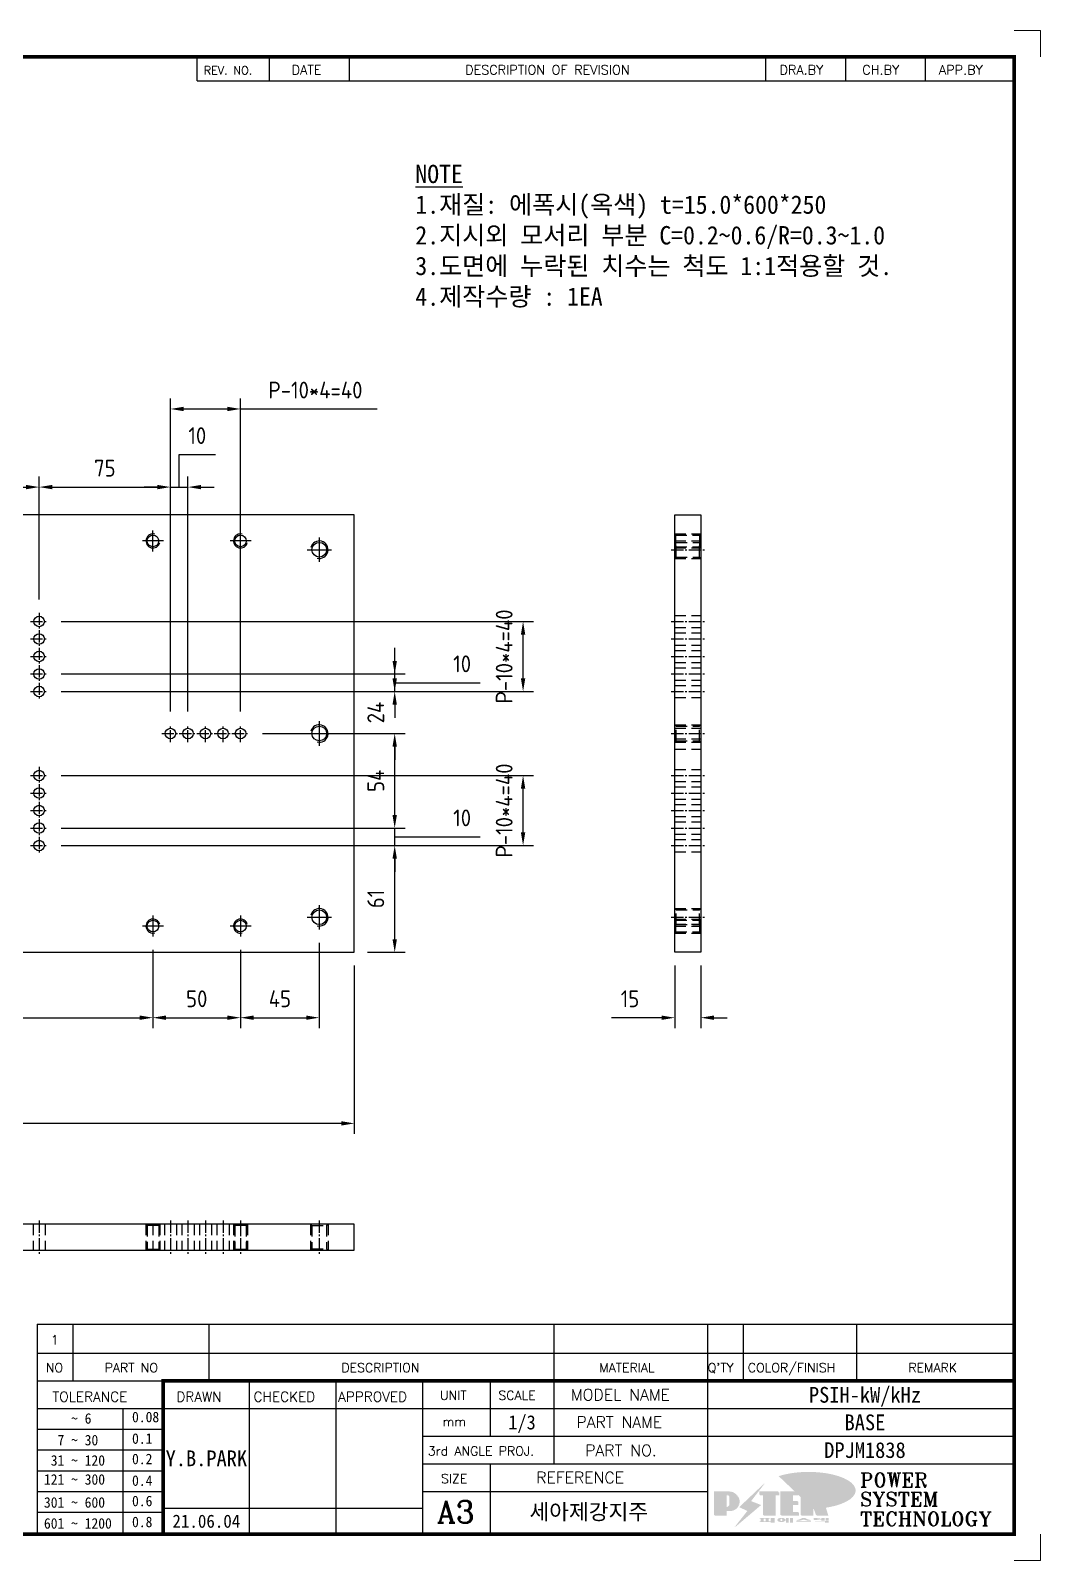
# Model space of a CAD drawing. Header units: millimetres. Extents: x 2584 to 14522, y 0 to 1456.
# Drawn here: x 11667 to 12243, y 0 to 874 of the extents above; entities that cross this region are included whole.
import ezdxf
from ezdxf.enums import TextEntityAlignment as Align

# ---------------------------------------------------------------- set-up
doc = ezdxf.new("R2010")
doc.units = ezdxf.units.MM
for name, pattern in [('CENTER', [50.8, 31.75, -6.35, 6.35, -6.35]), ('CENTER1', [10, 7, -1, 1, -1]), ('HIDDEN', [9.525, 6.35, -3.175])]:
    doc.linetypes.add(name, pattern=pattern)
for name, color, linetype in [('CENTER', 1, 'CENTER'), ('FORMAT-1', 7, 'Continuous'), ('line', 3, 'Continuous'), ('THIN', 3, 'Continuous')]:
    doc.layers.add(name, color=color, linetype=linetype)
doc.styles.add('HAN', font='')
doc.styles.add('RC', font='ROMANC.SHX')
doc.styles.add('ROMANT', font='romant')
doc.styles.add('RT', font='ROMANT.SHX', dxfattribs={"oblique": 15})
doc.styles.get("Standard").update_dxf_attribs({"font": 'ISOCP.SHX', "bigfont": 'WHGTXT.SHX'})
doc.styles.get('HAN').set_extended_font_data('GulimChe')
doc.dimstyles.new('PS-3', dxfattribs={"dimscale": 3, "dimtxt": 3.2, "dimasz": 2.5, "dimexe": 2, "dimexo": 2.5, "dimgap": 2, "dimtad": 1, "dimtoh": 1, "dimrnd": 0.05, "dimzin": 12, "dimdsep": 46, "dimtxsty": 'Standard', "dimcen": 0, "dimclrt": 2, "dimazin": 3, "dimtfac": 1, "dimtofl": 0, "dimtmove": 0, "dimatfit": 3, "dimfxl": 0, "dimtolj": 1, "dimtzin": 0, "dimarcsym": 0})

# ---------------------------------------------------------------- blocks, each defined once
blk = doc.blocks.new('A$C2BE67DD4')
at = {"color": 1, "linetype": 'CENTER1'}
for p, q in [((-420, 194), (-420, 184)), ((-180, 194), (-180, 184)), ((-425, 189), (-415, 189)), ((-420, 184), (-420, 174)), ((-185, 189), (-175, 189)), ((-180, 184), (-180, 174)), ((-425, 179), (-415, 179)), ((-185, 179), (-175, 179)), ((-425, 169), (-415, 169)), ((-420, 174), (-420, 164)), ((-185, 169), (-175, 169)), ((-180, 174), (-180, 164)), ((-425, 159), (-415, 159)), ((-420, 164), (-420, 154)), ((-185, 159), (-175, 159)), ((-180, 164), (-180, 154)), ((-425, 149), (-415, 149)), ((-420, 154), (-420, 144)), ((-185, 149), (-175, 149)), ((-180, 154), (-180, 144)), ((-540, 125), (-530, 125)), ((-535, 120), (-535, 130)), ((-530, 125), (-520, 125)), ((-525, 120), (-525, 130)), ((-520, 125), (-510, 125)), ((-515, 120), (-515, 130)), ((-510, 125), (-500, 125)), ((-505, 120), (-505, 130)), ((-500, 125), (-490, 125)), ((-495, 120), (-495, 130)), ((-350, 125), (-340, 125)), ((-345, 120), (-345, 130)), ((-340, 125), (-330, 125)), ((-335, 120), (-335, 130)), ((-330, 125), (-320, 125)), ((-325, 120), (-325, 130)), ((-320, 125), (-310, 125)), ((-315, 120), (-315, 130)), ((-310, 125), (-300, 125)), ((-305, 120), (-305, 130)), ((-300, 125), (-290, 125)), ((-295, 120), (-295, 130)), ((-290, 125), (-280, 125)), ((-285, 120), (-285, 130)), ((-280, 125), (-270, 125)), ((-275, 120), (-275, 130)), ((-270, 125), (-260, 125)), ((-265, 120), (-265, 130)), ((-260, 125), (-250, 125)), ((-255, 120), (-255, 130)), ((-110, 125), (-100, 125)), ((-105, 120), (-105, 130)), ((-100, 125), (-90, 125)), ((-95, 120), (-95, 130)), ((-90, 125), (-80, 125)), ((-85, 120), (-85, 130)), ((-80, 125), (-70, 125)), ((-75, 120), (-75, 130)), ((-70, 125), (-60, 125)), ((-65, 120), (-65, 130)), ((-420, 106), (-420, 96)), ((-180, 106), (-180, 96)), ((-425, 101), (-415, 101)), ((-185, 101), (-175, 101)), ((-425, 91), (-415, 91)), ((-420, 96), (-420, 86)), ((-185, 91), (-175, 91)), ((-180, 96), (-180, 86)), ((-425, 81), (-415, 81)), ((-420, 86), (-420, 76)), ((-185, 81), (-175, 81)), ((-180, 86), (-180, 76)), ((-425, 71), (-415, 71)), ((-420, 76), (-420, 66)), ((-185, 71), (-175, 71)), ((-180, 76), (-180, 66)), ((-420, 66), (-420, 56)), ((-180, 66), (-180, 56)), ((-425, 61), (-415, 61)), ((-185, 61), (-175, 61))]:
    blk.add_line(p, q, dxfattribs=at)
at = {"color": 2}
blk.add_lwpolyline([(-600, 0), (0, 0), (0, 250), (-600, 250)], close=True, dxfattribs=at)
for points in [[(-375, 16), (-349, 16, 0.414214), (-347, 18), (-347, 114, 0.414214), (-349, 116), (-375, 116, 0.414214), (-377, 114), (-377, 18, 0.414214)], [(-225, 16), (-251, 16, -0.414214), (-253, 18), (-253, 114, -0.414214), (-251, 116), (-225, 116, -0.414214), (-223, 114), (-223, 18, -0.414214)]]:
    blk.add_lwpolyline(points, format="xyb", close=True, dxfattribs=at)
for centre, radius in [((-535, 235), 3.32), ((-485, 235), 3.32), ((-115, 235), 3.32), ((-65, 235), 3.32), ((-580, 230), 4.19), ((-20, 230), 4.19), ((-580, 125), 4.19), ((-20, 125), 4.19), ((-580, 20), 4.19), ((-535, 15), 3.32), ((-485, 15), 3.32), ((-115, 15), 3.32), ((-65, 15), 3.32), ((-20, 20), 4.19)]:
    blk.add_circle(centre, radius)
for centre in [(-420, 189), (-180, 189), (-420, 179), (-180, 179), (-420, 169), (-180, 169), (-420, 159), (-180, 159), (-420, 149), (-180, 149), (-535, 125), (-525, 125), (-515, 125), (-505, 125), (-495, 125), (-345, 125), (-335, 125), (-325, 125), (-315, 125), (-305, 125), (-295, 125), (-285, 125), (-275, 125), (-265, 125), (-255, 125), (-105, 125), (-95, 125), (-85, 125), (-75, 125), (-65, 125), (-420, 101), (-180, 101), (-420, 91), (-180, 91), (-420, 81), (-180, 81), (-420, 71), (-180, 71), (-420, 61), (-180, 61)]:
    blk.add_circle(centre, 3, dxfattribs=at)
at = {"layer": 'CENTER'}
for p, q in [((-580, 237), (-580, 223)), ((-535, 229), (-535, 241)), ((-485, 229), (-485, 241)), ((-115, 229), (-115, 241)), ((-65, 229), (-65, 241)), ((-20, 237), (-20, 223)), ((-587, 230), (-573, 230)), ((-541, 235), (-529, 235)), ((-491, 235), (-479, 235)), ((-109, 235), (-121, 235)), ((-59, 235), (-71, 235)), ((-27, 230), (-13, 230)), ((-580, 132), (-580, 118)), ((-20, 132), (-20, 118)), ((-587, 125), (-573, 125)), ((-27, 125), (-13, 125)), ((-580, 27), (-580, 13)), ((-20, 27), (-20, 13)), ((-587, 20), (-573, 20)), ((-535, 21), (-535, 9)), ((-485, 21), (-485, 9)), ((-115, 21), (-115, 9)), ((-65, 21), (-65, 9)), ((-27, 20), (-13, 20)), ((-541, 15), (-529, 15)), ((-491, 15), (-479, 15)), ((-109, 15), (-121, 15)), ((-59, 15), (-71, 15))]:
    blk.add_line(p, q, dxfattribs=at)
at = {"layer": 'THIN'}
for centre, radius, start, end in [((-535, 235), 4, 195, 105), ((-485, 235), 4, 195, 105), ((-115, 235), 4, 75, 345), ((-65, 235), 4, 75, 345), ((-580, 230), 5, 255, 165), ((-20, 230), 5, 255, 165), ((-580, 125), 5, 255, 165), ((-20, 125), 5, 255, 165), ((-580, 20), 5, 255, 165), ((-535, 15), 4, 255, 165), ((-485, 15), 4, 255, 165), ((-115, 15), 4, 15, 285), ((-65, 15), 4, 15, 285), ((-20, 20), 5, 255, 165)]:
    blk.add_arc(centre, radius, start, end, dxfattribs=at)
blk = doc.blocks.new('A$C71F01CA4')
at = {"color": 250, "linetype": 'HIDDEN'}
for p, q in [((-50, 15), (-50, 0)), ((-49.32, 14.32), (-49.32, 0.68)), ((-46, 15), (-46, 0)), ((-42.68, 14.32), (-42.68, 0.68)), ((-42, 15), (-42, 0)), ((61, 15), (61, 0)), ((67, 15), (67, 0)), ((170, 15), (170, 0)), ((170.68, 14.32), (170.68, 0.68)), ((174, 15), (174, 0)), ((177.32, 14.32), (177.32, 0.68)), ((178, 15), (178, 0))]:
    blk.add_line(p, q, dxfattribs=at)
at = {"linetype": 'HIDDEN'}
for p, q in [((-46, 15), (-46, 0)), ((-45.19, 14.19), (-45.19, 0.81)), ((-36.81, 14.19), (-36.81, 0.81)), ((-36, 15), (-36, 0)), ((-3.5, 15), (-3.5, 0)), ((3.5, 15), (3.5, 0)), ((6.5, 15), (6.5, 0)), ((13.5, 15), (13.5, 0)), ((16.5, 15), (16.5, 0)), ((23.5, 15), (23.5, 0)), ((26.5, 15), (26.5, 0)), ((33.5, 15), (33.5, 0)), ((36.5, 15), (36.5, 0)), ((43.5, 15), (43.5, 0)), ((59, 15), (59, 0)), ((59.81, 14.19), (59.81, 0.81)), ((68.19, 14.19), (68.19, 0.81)), ((69, 15), (69, 0)), ((84.5, 15), (84.5, 0)), ((91.5, 15), (91.5, 0)), ((94.5, 15), (94.5, 0)), ((101.5, 15), (101.5, 0)), ((104.5, 15), (104.5, 0)), ((111.5, 15), (111.5, 0)), ((114.5, 15), (114.5, 0)), ((121.5, 15), (121.5, 0)), ((124.5, 15), (124.5, 0)), ((131.5, 15), (131.5, 0)), ((164, 15), (164, 0)), ((164.81, 14.19), (164.81, 0.81)), ((173.19, 14.19), (173.19, 0.81)), ((174, 15), (174, 0))]:
    blk.add_line(p, q, dxfattribs=at)
at = {"color": 6, "linetype": 'HIDDEN'}
for p, q in [((-45, 15), (-45, 0)), ((55, 15), (55, 0))]:
    blk.add_line(p, q, dxfattribs=at)
at = {"color": 1, "linetype": 'CENTER1'}
for p, q in [((-41, 17), (-41, -2)), ((0, 17), (0, -2)), ((10, 17), (10, -2)), ((20, 17), (20, -2)), ((30, 17), (30, -2)), ((40, 17), (40, -2)), ((64, 17), (64, -2)), ((88, 17), (88, -2)), ((98, 17), (98, -2)), ((108, 17), (108, -2)), ((118, 17), (118, -2)), ((128, 17), (128, -2)), ((169, 17), (169, -2))]:
    blk.add_line(p, q, dxfattribs=at)
at = {"color": 2}
blk.add_lwpolyline([(-61, 15), (189, 15), (189, 0), (-61, 0)], close=True, dxfattribs=at)
at = {"color": 250, "linetype": 'HIDDEN'}
for points in [[(-50, 15), (-49.32, 14.32), (-42.68, 14.32), (-42, 15)], [(170, 15), (170.68, 14.32), (177.32, 14.32), (178, 15)], [(-50, 0), (-49.32, 0.68), (-42.68, 0.68), (-42, 0)], [(170, 0), (170.68, 0.68), (177.32, 0.68), (178, 0)]]:
    blk.add_lwpolyline(points, dxfattribs=at)
at = {"linetype": 'HIDDEN'}
for points in [[(-46, 15), (-45.19, 14.19), (-36.81, 14.19), (-36, 15)], [(59, 15), (59.81, 14.19), (68.19, 14.19), (69, 15)], [(164, 15), (164.81, 14.19), (173.19, 14.19), (174, 15)], [(-46, 0), (-45.19, 0.81), (-36.81, 0.81), (-36, 0)], [(59, 0), (59.81, 0.81), (68.19, 0.81), (69, 0)], [(164, 0), (164.81, 0.81), (173.19, 0.81), (174, 0)]]:
    blk.add_lwpolyline(points, dxfattribs=at)
blk = doc.blocks.new('A$C7FF604D3')
at = {"linetype": 'HIDDEN'}
for p, q in [((-405, 0), (-405, -15)), ((-395, 0), (-395, -15)), ((-358.5, 0), (-358.5, -15)), ((-351.5, 0), (-351.5, -15)), ((-348.5, 0), (-348.5, -15)), ((-341.5, 0), (-341.5, -15)), ((-338.5, 0), (-338.5, -15)), ((-331.5, 0), (-331.5, -15)), ((-328.5, 0), (-328.5, -15)), ((-321.5, 0), (-321.5, -15)), ((-318.5, 0), (-318.5, -15)), ((-311.5, 0), (-311.5, -15)), ((-243.5, 0), (-243.5, -15)), ((-236.5, 0), (-236.5, -15)), ((-3.5, 0), (-3.5, -15)), ((3.5, 0), (3.5, -15)), ((71.5, 0), (71.5, -15)), ((78.5, 0), (78.5, -15)), ((81.5, 0), (81.5, -15)), ((88.5, 0), (88.5, -15)), ((91.5, 0), (91.5, -15)), ((98.5, 0), (98.5, -15)), ((101.5, 0), (101.5, -15)), ((108.5, 0), (108.5, -15)), ((111.5, 0), (111.5, -15)), ((118.5, 0), (118.5, -15)), ((155, 0), (155, -15)), ((165, 0), (165, -15)), ((-404.19, -0.81), (-404.19, -14.19)), ((-395.81, -0.81), (-395.81, -14.19)), ((-168.5, 0), (-168.5, -15)), ((-161.5, 0), (-161.5, -15)), ((-158.5, 0), (-158.5, -15)), ((-151.5, 0), (-151.5, -15)), ((-148.5, 0), (-148.5, -15)), ((-141.5, 0), (-141.5, -15)), ((-138.5, 0), (-138.5, -15)), ((-131.5, 0), (-131.5, -15)), ((-128.5, 0), (-128.5, -15)), ((-121.5, 0), (-121.5, -15)), ((-118.5, 0), (-118.5, -15)), ((-111.5, 0), (-111.5, -15)), ((-108.5, 0), (-108.5, -15)), ((-101.5, 0), (-101.5, -15)), ((-98.5, 0), (-98.5, -15)), ((-91.5, 0), (-91.5, -15)), ((-88.5, 0), (-88.5, -15)), ((-81.5, 0), (-81.5, -15)), ((-78.5, 0), (-78.5, -15)), ((-71.5, 0), (-71.5, -15)), ((155.81, -0.81), (155.81, -14.19)), ((164.19, -0.81), (164.19, -14.19))]:
    blk.add_line(p, q, dxfattribs=at)
at = {"color": 1, "linetype": 'CENTER1'}
for p, q in [((-400, 2), (-400, -17)), ((-355, 2), (-355, -17)), ((-345, 2), (-345, -17)), ((-335, 2), (-335, -17)), ((-325, 2), (-325, -17)), ((-315, 2), (-315, -17)), ((-240, 2), (-240, -17)), ((-165, 2), (-165, -17)), ((-155, 2), (-155, -17)), ((-145, 2), (-145, -17)), ((-135, 2), (-135, -17)), ((-125, 2), (-125, -17)), ((-115, 2), (-115, -17)), ((-105, 2), (-105, -17)), ((-95, 2), (-95, -17)), ((-85, 2), (-85, -17)), ((-75, 2), (-75, -17)), ((0, 2), (0, -17)), ((75, 2), (75, -17)), ((85, 2), (85, -17)), ((95, 2), (95, -17)), ((105, 2), (105, -17)), ((115, 2), (115, -17)), ((160, 2), (160, -17))]:
    blk.add_line(p, q, dxfattribs=at)
at = {"color": 250, "linetype": 'HIDDEN'}
for p, q in [((-359, 0), (-359, -15)), ((-355, 0), (-355, -15)), ((-351, 0), (-351, -15)), ((-309, 0), (-309, -15)), ((-305, 0), (-305, -15)), ((-301, 0), (-301, -15)), ((61, 0), (61, -15)), ((65, 0), (65, -15)), ((69, 0), (69, -15)), ((111, 0), (111, -15)), ((115, 0), (115, -15)), ((119, 0), (119, -15)), ((-358.32, -0.68), (-358.32, -14.32)), ((-351.68, -0.68), (-351.68, -14.32)), ((-308.32, -0.68), (-308.32, -14.32)), ((-301.68, -0.68), (-301.68, -14.32)), ((61.68, -0.68), (61.68, -14.32)), ((68.32, -0.68), (68.32, -14.32)), ((111.68, -0.68), (111.68, -14.32)), ((118.32, -0.68), (118.32, -14.32))]:
    blk.add_line(p, q, dxfattribs=at)
at = {"color": 6, "linetype": 'HIDDEN'}
for p, q in [((-197, 0), (-197, -15)), ((-167, 0), (-167, -15)), ((-73, 0), (-73, -15)), ((-43, 0), (-43, -15))]:
    blk.add_line(p, q, dxfattribs=at)
at = {"color": 2}
blk.add_lwpolyline([(-420, -15), (180, -15), (180, 0), (-420, 0)], close=True, dxfattribs=at)
at = {"linetype": 'HIDDEN'}
for points in [[(-405, 0), (-404.19, -0.81), (-395.81, -0.81), (-395, 0)], [(155, 0), (155.81, -0.81), (164.19, -0.81), (165, 0)], [(-405, -15), (-404.19, -14.19), (-395.81, -14.19), (-395, -15)], [(155, -15), (155.81, -14.19), (164.19, -14.19), (165, -15)]]:
    blk.add_lwpolyline(points, dxfattribs=at)
at = {"color": 250, "linetype": 'HIDDEN'}
for points in [[(-359, 0), (-358.32, -0.68), (-351.68, -0.68), (-351, 0)], [(-309, 0), (-308.32, -0.68), (-301.68, -0.68), (-301, 0)], [(61, 0), (61.68, -0.68), (68.32, -0.68), (69, 0)], [(111, 0), (111.68, -0.68), (118.32, -0.68), (119, 0)], [(-359, -15), (-358.32, -14.32), (-351.68, -14.32), (-351, -15)], [(-309, -15), (-308.32, -14.32), (-301.68, -14.32), (-301, -15)], [(61, -15), (61.68, -14.32), (68.32, -14.32), (69, -15)], [(111, -15), (111.68, -14.32), (118.32, -14.32), (119, -15)]]:
    blk.add_lwpolyline(points, dxfattribs=at)
blk = doc.blocks.new('no3')
at = {"color": 180}
for p, q in [((0, 5.5), (0, 0)), ((0, 5.5), (186, 5.5)), ((6.79, 5.5), (6.79, 0)), ((32.74, 0.11), (32.74, 5.5)), ((98.4, 5.5), (98.4, 0)), ((127.61, 5.5), (127.61, 0)), ((134.43, 5.5), (134.43, 0)), ((155.98, 5.5), (155.98, 0))]:
    blk.add_line(p, q, dxfattribs=at)
at = {"color": 2, "style": 'RT', "oblique": 15}
blk.add_attdef('NO', text='', height=1.74, dxfattribs=at).set_placement((3.38, 2.51), align=Align.MIDDLE_CENTER)
at = {"color": 2, "style": 'HAN'}
for tag, p in [('PART-NO', (19.76, 2.75)), ('MATERIAL', (111.38, 2.75)), ("Q'TY", (131.02, 2.75)), ('COLOR/FINISH', (145.2, 2.75)), ('REMARK', (170.76, 2.75))]:
    blk.add_attdef(tag, text='', height=2.9, dxfattribs=at).set_placement(p, align=Align.MIDDLE_CENTER)
blk.add_attdef('DESCRIPTION', text='', height=2.9, dxfattribs=at).set_placement((34.51, 2.75), align=Align.MIDDLE_LEFT)
blk = doc.blocks.new('new LOGO')
at = {"layer": 'line'}
h = blk.add_hatch(color=250, dxfattribs=at)
h.paths.add_polyline_path([(44.5, 69.4), (46.6, 69.4, -0.129793), (52, 68, 0.221832), (43.6, 71.9), (41.5, 71.9), (41.5, 27.9), (43.6, 27.9, 0.02048), (44.5, 28)], flags=17)
h.paths.add_polyline_path([(44.5, 13.9), (57.3, 13.9, 0.72362), (77.1, 73.9, -0.679777), (54.3, 16.4), (41.5, 16.4), (41.5, -0.1), (3, -0.1), (3, -2.6), (44.5, -2.6)])
h.paths.add_polyline_path([(117.9, 14.2), (71.5, -44.4), (77.1, -39.6), (120.8, 15.6), (92, 28.9), (173.3, 106), (177.5, 111.4), (89.1, 27.6)])
h.paths.add_polyline_path([(162.7, 71.9), (162.7, 69.4), (172.5, 69.4), (172.5, 71.9)], flags=17)
h.paths.add_polyline_path([(217.7, 69.4), (230.5, 69.4), (230.5, 80.4), (227.5, 80.4), (227.5, 71.9), (214.7, 71.9), (214.7, -0.1), (175.5, -0.1), (175.5, -2.6), (217.7, -2.6)])
h.paths.add_polyline_path([(297.8, 46.6), (294.8, 46.6), (294.8, 37.4), (276, 37.4), (276, 10.9), (279, 10.9), (279, 34.9), (297.8, 34.9)])
h.paths.add_polyline_path([(300, 8.4), (297, 8.4), (297, -0.1), (237.5, -0.1), (237.5, -2.6), (300, -2.6)])
h.paths.add_polyline_path([(297.8, 80.4), (294.8, 80.4), (294.8, 71.9), (276, 71.9), (276, 49.1), (279, 49.1), (279, 69.4), (297.8, 69.4)])
h.paths.add_polyline_path([(350.2, 80.4), (347.2, 80.4), (347.2, 61.6), (350.2, 63.5)])
h.paths.add_polyline_path([(350.2, 26.7), (347.2, 35.2), (347.2, -0.1), (308.5, -0.1), (308.5, -2.6), (350.2, -2.6)])
h.paths.add_polyline_path([(402.7, 80.4), (396.5, 80.4), (379.6, 66.8), (400.5, -0.1), (361.8, -0.1), (362.7, -2.6), (403.5, -2.6), (382.6, 64.3)])
blk.add_hatch(color=5, dxfattribs=at).paths.add_polyline_path([(166.3, 35), (131, 49), (180.4, 112.7), (92, 28.9), (120.8, 15.6), (74.4, -43)])
h = blk.add_hatch(color=253, dxfattribs=at)
edge = h.paths.add_edge_path()
edge.add_ellipse((333.9, 86.4), major_axis=(-165.9, 0), ratio=0.39426, start_angle=111.5127, end_angle=334.469)
edge.add_ellipse((314.1, 81.2), major_axis=(-153.7, 0), ratio=0.40699, start_angle=121.3066, end_angle=327.7437, ccw=False)
edge.add_line((394, 27.8), (394.7, 25.6))
h = blk.add_hatch(color=1, dxfattribs=at)
h.paths.add_polyline_path([(41.5, 16.4), (54.3, 16.4, 1), (54.3, 82.9), (0, 82.9), (0, -0.1), (41.5, -0.1)])
h.paths.add_polyline_path([(41.5, 27.9), (41.5, 71.9), (43.6, 71.9, -0.414214), (54.6, 60.9), (54.6, 38.9, -0.414214), (43.6, 27.9)], flags=16)
h.paths.add_polyline_path([(214.7, 71.9), (227.5, 71.9), (227.5, 82.9), (159.7, 82.9), (159.7, 71.9), (172.5, 71.9), (172.5, -0.1), (214.7, -0.1)])
h.paths.add_polyline_path([(276, 37.4), (294.8, 37.4), (294.8, 49.1), (276, 49.1), (276, 71.9), (294.8, 71.9), (294.8, 82.9), (234.5, 82.9), (234.5, -0.1), (297, -0.1), (297, 10.9), (276, 10.9)])
h.paths.add_polyline_path([(347.2, 35.2), (359.7, -0.1), (400.5, -0.1), (379.6, 66.8), (399.7, 82.9), (380.6, 82.9), (347.2, 61.6), (347.2, 82.9), (305.5, 82.9), (305.5, -0.1), (347.2, -0.1)])
h = blk.add_hatch(color=250, dxfattribs=at)
edge = h.paths.add_edge_path()
edge.add_ellipse((237.8, -17.6), major_axis=(-14.3, 0), ratio=0.526336, start_angle=192.2456, end_angle=269.0748)
edge.add_line((238.1, -10.1), (237.6, -10.1))
edge.add_ellipse((237.8, -17.6), major_axis=(-14.3, 0), ratio=0.526336, start_angle=270.9252, end_angle=449.0748)
edge.add_line((237.6, -25.1), (238.1, -25.1))
edge.add_ellipse((237.8, -17.6), major_axis=(-14.3, 0), ratio=0.526336, start_angle=450.9252, end_angle=527.7544)
edge.add_line((251.7, -19.2), (254.1, -19.2))
edge.add_line((254.1, -19.2), (254.1, -27.1))
edge.add_line((254.1, -27.1), (263.1, -27.1))
edge.add_line((263.1, -27.1), (263.1, -10.1))
edge.add_line((263.1, -10.1), (254.1, -10.1))
edge.add_line((254.1, -10.1), (254.1, -16))
edge.add_line((254.1, -16), (251.7, -16))
h.paths.add_polyline_path([(241, -16.4), (241, -18.7, -1), (234.4, -18.7), (234.4, -16.4, -1)], flags=16)
h.paths.add_polyline_path([(278.2, -10.1), (268.1, -10.1), (268.1, -27.1), (278.2, -27.1)])
h.paths.add_polyline_path([(310.3, -10.1), (310.3, -11.1, -0.157169), (289.3, -17.5), (294, -19.9, 0.128407), (316.3, -15.9, 0.128407), (338.6, -19.9), (343.3, -17.5, -0.157169), (322.2, -11.1), (322.2, -10.1)])
h.paths.add_polyline_path([(342.1, -25.1), (342.1, -22.3), (290.4, -22.3), (290.4, -25.1)])
h.paths.add_polyline_path([(352, -10.1), (352, -16.2, 0.414214), (354, -18.2), (378.7, -18.2), (378.7, -19.6), (390.2, -19.6), (390.2, -10.1), (378.7, -10.1), (378.7, -13.6), (374.7, -13.6), (374.7, -15.1), (378.7, -15.1), (378.7, -16.2), (364.7, -16.2), (364.7, -15.1), (371.2, -15.1), (371.2, -13.6), (364.7, -13.6), (364.7, -12.6), (374.7, -12.6), (374.7, -10.1)])
h.paths.add_polyline_path([(393.8, -10.1), (393.8, -19.6), (405, -19.6), (405, -10.1)])
h.paths.add_polyline_path([(405, -27.1), (405, -20.9), (356.8, -20.9), (356.8, -23), (391.8, -23), (391.8, -27.1)])
h.paths.add_polyline_path([(200.4, -10.1), (200.4, -22.3), (193.2, -22.3), (193.2, -12.6), (196.6, -12.6), (196.6, -10.1), (161, -10.1), (161, -12.6), (164.5, -12.6), (164.5, -22.3), (161, -22.3), (161, -25.1), (200.4, -25.1), (200.4, -27.1), (213.9, -27.1), (213.9, -10.1)])
h.paths.add_polyline_path([(182, -12.6), (175.6, -12.6), (175.6, -22.3), (182, -22.3)], flags=17)
blk = doc.blocks.new('format-3')
at = {"color": 3, "lineweight": 9}
for p, q in [((414.5, 291.3), (419.5, 291.3)), ((419.5, 286.3), (419.5, 291.3)), ((419.5, 5), (419.5, 0)), ((414.5, 0), (419.5, 0))]:
    blk.add_line(p, q, dxfattribs=at)
at = {"color": 180}
for p, q in [((258.97, 281.75), (258.97, 286.3)), ((272.71, 281.75), (272.71, 286.3)), ((287.94, 281.75), (287.94, 286.3)), ((367.22, 281.75), (367.22, 286.3)), ((382.45, 281.75), (382.45, 286.3)), ((397.61, 281.75), (397.61, 286.3)), ((258.97, 281.75), (414.5, 281.75)), ((228.5, 39.49), (228.5, 5)), ((228.5, 39.49), (414.5, 39.49)), ((235.29, 39.49), (235.29, 34.21)), ((261.24, 34.21), (261.24, 39.49)), ((326.9, 39.49), (326.9, 34.21)), ((356.11, 39.49), (356.11, 34.21)), ((362.93, 39.49), (362.93, 34.21)), ((384.48, 39.49), (384.48, 34.21)), ((228.5, 34.21), (252.48, 34.21)), ((268.96, 5), (268.96, 34.21)), ((285.45, 5), (285.45, 34.21)), ((301.94, 5), (301.94, 34.21)), ((314.72, 34.21), (314.72, 23.65)), ((326.9, 34.21), (326.9, 18.37)), ((356.11, 34.21), (356.11, 5)), ((228.5, 28.93), (252.48, 28.93)), ((244.89, 5.23), (244.89, 28.93)), ((252.48, 28.93), (414.5, 28.93)), ((228.5, 24.98), (252.48, 24.98)), ((301.94, 23.65), (414.5, 23.65)), ((228.5, 21.03), (252.48, 21.03)), ((301.94, 18.37), (414.5, 18.37)), ((314.72, 18.37), (314.72, 5)), ((228.5, 17.08), (252.48, 17.08)), ((228.5, 13.13), (252.48, 13.13)), ((301.94, 13.09), (356.11, 13.09)), ((228.5, 9.18), (252.48, 9.18)), ((252.48, 9.95), (301.94, 9.95))]:
    blk.add_line(p, q, dxfattribs=at)
at = {"const_width": 0.7}
blk.add_lwpolyline([(252.48, 5), (252.48, 34.21), (414.5, 34.21)], dxfattribs=at)
at = {"layer": 'FORMAT-1', "const_width": 0.7}
blk.add_lwpolyline([(13, 5), (13, 286.3), (414.5, 286.3), (414.5, 5)], close=True, dxfattribs=at)
at = {"xscale": 0.05400000000000027, "yscale": 0.05400000000000027, "zscale": 0.05400000000000027}
blk.add_blockref('new LOGO', (357.35, 8.65), dxfattribs=at)
at = {"color": 2}
for s, height, style, p in [('REV. NO.', 1.56, 'RC', (260.23, 282.95)), ('DATE', 1.788, 'RC', (276.95, 282.94)), ('DESCRIPTION OF REVISION', 1.7875, 'RC', (309.98, 282.94)), ('DRA.BY', 1.788, 'RC', (369.83, 282.94)), ('CH.BY', 1.788, 'RC', (385.59, 282.94)), ('APP.BY', 1.788, 'RC', (400.18, 282.94)), ('COLOR/FINISH', 1.7424, 'RC', (363.8, 35.83)), ('NO', 1.742, 'RC', (230.16, 35.83)), ('PART NO', 1.742, 'RC', (241.36, 35.83)), ('DESCRIPTION', 1.7424, 'RC', (286.43, 35.83)), ('MATERIAL', 1.742, 'RC', (335.52, 35.83)), ("Q'TY", 1.742, 'RC', (356.17, 35.83)), ('REMARK', 1.742, 'RC', (394.37, 35.83)), (' TOLERANCE', 1.9, 'RC', (230.11, 30.22)), ('DRAWN', 1.9, 'RC', (255, 30.22)), ('CHECKED', 1.9, 'RC', (269.71, 30.22)), ('APPROVED', 1.9, 'RC', (285.8, 30.22)), ('UNIT', 1.742, 'RC', (305.19, 30.55)), ('SCALE', 1.742, 'RC', (316.32, 30.55)), ('MODEL NAME', 2.178, 'RC', (330.12, 30.46)), ('    ~ 6', 2, 'HAN', (229.8, 26.03)), ('0.08', 2, 'HAN', (246.57, 26.31)), ('mm', 1.742, 'RC', (305.67, 25.56)), ('PART NAME', 2.178, 'RC', (331.17, 25.24)), ('  7 ~ 30', 2, 'HAN', (229.8, 21.91)), ('0.1', 2, 'HAN', (246.57, 22.2)), ('3rd ANGLE PROJ.', 1.7424, 'RC', (302.87, 19.97)), ('PART NO.', 2.178, 'RC', (332.84, 19.85)), (' 31 ~ 120', 2, 'HAN', (229.8, 18.04)), ('0.2', 2, 'HAN', (246.57, 18.32)), ('121 ~ 300', 2, 'HAN', (229.8, 14.42)), ('0.4', 2, 'HAN', (246.57, 14.2)), ('SIZE', 1.742, 'RC', (305.39, 14.71)), ('REFERENCE', 2.178, 'RC', (323.52, 14.69)), ('301 ~ 600', 2, 'HAN', (229.8, 10.04)), ('0.6', 2, 'HAN', (246.57, 10.32)), ('601 ~ 1200', 2, 'HAN', (229.8, 6.05)), ('0.8', 2, 'HAN', (246.57, 6.33))]:
    blk.add_text(s, height=height, dxfattribs=dict(at, style=style)).set_placement(p)
at = {"style": 'ROMANT'}
for s, p in [('POWER', (385.15, 13.96)), ('SYSTEM', (385.15, 10.31)), ('TECHNOLOGY', (385.15, 6.56))]:
    blk.add_text(s, height=2.7, dxfattribs=at).set_placement(p)
at = {"color": 2, "lineweight": 25, "style": 'RC'}
blk.add_text('A3', height=4.182, dxfattribs=at).set_placement((304.61, 7.14))
at = {"style": 'HAN'}
for tag, height, p in [('MODEL-NAME', 3, (386.1, 31.53)), ('SCALE', 2.7, (320.81, 26.29)), ('PART-NAME', 3, (386.1, 26.29)), ('DRA-BY', 3, (260.72, 19.44)), ('CH-BY', 3, (277.21, 19.44)), ('APP-BY', 3, (293.7, 19.44)), ('PART-NO', 3, (386.1, 21.01)), ('CH-DATE', 2.5, (277.21, 7.47)), ('관련업체', 3, (333.52, 9.26)), ('DRA-DATE', 2.5, (260.72, 7.47)), ('APP-DATE', 2.5, (293.7, 7.47))]:
    blk.add_attdef(tag, text='', height=height, dxfattribs=at).set_placement(p, align=Align.MIDDLE_CENTER)
blk = doc.blocks.new('*D310')
at = {"color": 0, "lineweight": -2}
for p, q in [((11366.66, 348.86), (11366.66, 304.02)), ((11736.66, 348.86), (11736.66, 304.02)), ((11374.16, 310.02), (11729.16, 310.02))]:
    blk.add_line(p, q, dxfattribs=at)
at = {"color": 0}
for points in [[(11374.16, 311.27), (11374.16, 308.77), (11366.66, 310.02)], [(11729.16, 311.27), (11729.16, 308.77), (11736.66, 310.02)]]:
    blk.add_solid(points, dxfattribs=at)
at = {"layer": 'Defpoints', "color": 0}
for p in [(11366.66, 356.36), (11736.66, 356.36), (11736.66, 310.02)]:
    blk.add_point(p, dxfattribs=at)
at = {"color": 2, "insert": (11551.66, 320.82), "char_height": 9.6, "attachment_point": 5}
blk.add_mtext('\\A1;370', dxfattribs=at)
blk = doc.blocks.new('*D311')
at = {"color": 0, "lineweight": -2}
for p, q in [((11736.66, 348.86), (11736.66, 304.02)), ((11786.66, 348.86), (11786.66, 304.02)), ((11744.16, 310.02), (11779.16, 310.02))]:
    blk.add_line(p, q, dxfattribs=at)
at = {"color": 0}
for points in [[(11744.16, 311.27), (11744.16, 308.77), (11736.66, 310.02)], [(11779.16, 311.27), (11779.16, 308.77), (11786.66, 310.02)]]:
    blk.add_solid(points, dxfattribs=at)
at = {"layer": 'Defpoints', "color": 0}
for p in [(11736.66, 356.36), (11786.66, 356.36), (11786.66, 310.02)]:
    blk.add_point(p, dxfattribs=at)
at = {"color": 2, "insert": (11761.66, 320.82), "char_height": 9.6, "attachment_point": 5}
blk.add_mtext('\\A1;50', dxfattribs=at)
blk = doc.blocks.new('*D312')
at = {"color": 0, "lineweight": -2}
for p, q in [((11831.66, 352.86), (11831.66, 304.02)), ((11786.66, 348.86), (11786.66, 304.02)), ((11794.16, 310.02), (11824.16, 310.02))]:
    blk.add_line(p, q, dxfattribs=at)
at = {"color": 0}
for points in [[(11794.16, 311.27), (11794.16, 308.77), (11786.66, 310.02)], [(11824.16, 311.27), (11824.16, 308.77), (11831.66, 310.02)]]:
    blk.add_solid(points, dxfattribs=at)
at = {"layer": 'Defpoints', "color": 0}
for p in [(11831.66, 360.36), (11786.66, 356.36), (11831.66, 310.02)]:
    blk.add_point(p, dxfattribs=at)
at = {"color": 2, "insert": (11809.16, 320.82), "char_height": 9.6, "attachment_point": 5}
blk.add_mtext('\\A1;45', dxfattribs=at)
blk = doc.blocks.new('*D318')
at = {"color": 0, "lineweight": -2}
for p, q in [((11596.66, 484.86), (11596.66, 619.13)), ((11604.16, 613.13), (11664.16, 613.13)), ((11671.66, 548.86), (11671.66, 619.13))]:
    blk.add_line(p, q, dxfattribs=at)
at = {"color": 0}
for points in [[(11604.16, 614.38), (11604.16, 611.88), (11596.66, 613.13)], [(11664.16, 614.38), (11664.16, 611.88), (11671.66, 613.13)]]:
    blk.add_solid(points, dxfattribs=at)
at = {"layer": 'Defpoints', "color": 0}
for p in [(11671.66, 613.13), (11671.66, 541.36), (11596.66, 477.36)]:
    blk.add_point(p, dxfattribs=at)
at = {"color": 2, "insert": (11634.16, 623.93), "char_height": 9.6, "attachment_point": 5}
blk.add_mtext('\\A1;75', dxfattribs=at)
blk = doc.blocks.new('*D319')
at = {"color": 0, "lineweight": -2}
for p, q in [((11671.66, 548.86), (11671.66, 619.13)), ((11679.16, 613.13), (11739.16, 613.13)), ((11746.66, 484.86), (11746.66, 619.13))]:
    blk.add_line(p, q, dxfattribs=at)
at = {"color": 0}
for points in [[(11679.16, 614.38), (11679.16, 611.88), (11671.66, 613.13)], [(11739.16, 614.38), (11739.16, 611.88), (11746.66, 613.13)]]:
    blk.add_solid(points, dxfattribs=at)
at = {"layer": 'Defpoints', "color": 0}
for p in [(11746.66, 613.13), (11671.66, 541.36), (11746.66, 477.36)]:
    blk.add_point(p, dxfattribs=at)
at = {"color": 2, "insert": (11709.16, 623.93), "char_height": 9.6, "attachment_point": 5}
blk.add_mtext('\\A1;75', dxfattribs=at)
blk = doc.blocks.new('*D320')
at = {"color": 0, "lineweight": -2}
for p, q in [((11751.66, 613.13), (11751.66, 631.73)), ((11751.66, 631.73), (11772.31, 631.73)), ((11739.16, 613.13), (11731.66, 613.13)), ((11746.66, 484.86), (11746.66, 619.13)), ((11746.66, 613.13), (11756.66, 613.13)), ((11756.66, 484.86), (11756.66, 619.13)), ((11764.16, 613.13), (11771.66, 613.13))]:
    blk.add_line(p, q, dxfattribs=at)
at = {"color": 0}
for points in [[(11739.16, 614.38), (11739.16, 611.88), (11746.66, 613.13)], [(11764.16, 614.38), (11764.16, 611.88), (11756.66, 613.13)]]:
    blk.add_solid(points, dxfattribs=at)
at = {"layer": 'Defpoints', "color": 0}
for p in [(11756.66, 613.13), (11746.66, 477.36), (11756.66, 477.36)]:
    blk.add_point(p, dxfattribs=at)
at = {"color": 2, "insert": (11761.98, 642.53), "char_height": 9.6, "attachment_point": 5}
blk.add_mtext('\\A1;10', dxfattribs=at)
blk = doc.blocks.new('*D231')
at = {"color": 0, "lineweight": -2}
for p, q in [((11746.66, 484.86), (11746.66, 663.75)), ((11754.16, 657.75), (11779.16, 657.75)), ((11786.66, 484.86), (11786.66, 663.75)), ((11786.66, 657.75), (11864.73, 657.75))]:
    blk.add_line(p, q, dxfattribs=at)
at = {"color": 0}
for points in [[(11754.16, 659), (11754.16, 656.5), (11746.66, 657.75)], [(11779.16, 659), (11779.16, 656.5), (11786.66, 657.75)]]:
    blk.add_solid(points, dxfattribs=at)
at = {"layer": 'Defpoints', "color": 0}
for p in [(11786.66, 657.75), (11746.66, 477.36), (11786.66, 477.36)]:
    blk.add_point(p, dxfattribs=at)
at = {"color": 2, "insert": (11829.44, 668.55), "char_height": 9.6, "attachment_point": 5}
blk.add_mtext('\\A1;P-10*4=40', dxfattribs=at)
blk = doc.blocks.new('*D325')
at = {"color": 0, "lineweight": -2}
for p, q in [((11251.66, 339.86), (11251.66, 243.65)), ((11851.66, 339.86), (11851.66, 243.65)), ((11844.16, 249.65), (11259.16, 249.65))]:
    blk.add_line(p, q, dxfattribs=at)
at = {"color": 0}
for points in [[(11259.16, 250.9), (11259.16, 248.4), (11251.66, 249.65)], [(11844.16, 250.9), (11844.16, 248.4), (11851.66, 249.65)]]:
    blk.add_solid(points, dxfattribs=at)
at = {"layer": 'Defpoints', "color": 0}
for p in [(11251.66, 347.36), (11851.66, 347.36), (11251.66, 249.65)]:
    blk.add_point(p, dxfattribs=at)
at = {"color": 2, "insert": (11551.66, 260.45), "char_height": 9.6, "attachment_point": 5}
blk.add_mtext('\\A1;600', dxfattribs=at)
blk = doc.blocks.new('*D326')
at = {"color": 0, "lineweight": -2}
for p, q in [((12034.63, 339.86), (12034.63, 304.02)), ((12049.63, 339.86), (12049.63, 304.02)), ((12027.13, 310.02), (11998.59, 310.02)), ((12057.13, 310.02), (12064.63, 310.02))]:
    blk.add_line(p, q, dxfattribs=at)
at = {"color": 0}
for points in [[(12027.13, 311.27), (12027.13, 308.77), (12034.63, 310.02)], [(12057.13, 311.27), (12057.13, 308.77), (12049.63, 310.02)]]:
    blk.add_solid(points, dxfattribs=at)
at = {"layer": 'Defpoints', "color": 0}
for p in [(12034.63, 347.36), (12049.63, 347.36), (12034.63, 310.02)]:
    blk.add_point(p, dxfattribs=at)
at = {"color": 2, "insert": (12009.11, 320.82), "char_height": 9.6, "attachment_point": 5}
blk.add_mtext('\\A1;15', dxfattribs=at)
blk = doc.blocks.new('*D333')
at = {"color": 0, "lineweight": -2}
for p, q in [((11684.16, 408.36), (11880.72, 408.36)), ((11874.72, 354.86), (11874.72, 400.86)), ((11859.16, 347.36), (11880.72, 347.36))]:
    blk.add_line(p, q, dxfattribs=at)
at = {"color": 0}
for points in [[(11873.47, 400.86), (11875.97, 400.86), (11874.72, 408.36)], [(11873.47, 354.86), (11875.97, 354.86), (11874.72, 347.36)]]:
    blk.add_solid(points, dxfattribs=at)
at = {"layer": 'Defpoints', "color": 0}
for p in [(11676.66, 408.36), (11874.72, 408.36), (11851.66, 347.36)]:
    blk.add_point(p, dxfattribs=at)
at = {"color": 2, "insert": (11863.92, 377.86), "char_height": 9.6, "attachment_point": 5, "rotation": 90}
blk.add_mtext('\\A1;61', dxfattribs=at)
blk = doc.blocks.new('*D334')
at = {"color": 0, "lineweight": -2}
for p, q in [((11874.72, 425.86), (11874.72, 433.36)), ((11684.16, 418.36), (11880.72, 418.36)), ((11874.72, 408.36), (11874.72, 418.36)), ((11874.72, 413.36), (11902.92, 413.36)), ((11902.92, 413.36), (11923.57, 413.36)), ((11684.16, 408.36), (11880.72, 408.36)), ((11874.72, 400.86), (11874.72, 393.36))]:
    blk.add_line(p, q, dxfattribs=at)
at = {"color": 0}
for points in [[(11873.47, 425.86), (11875.97, 425.86), (11874.72, 418.36)], [(11873.47, 400.86), (11875.97, 400.86), (11874.72, 408.36)]]:
    blk.add_solid(points, dxfattribs=at)
at = {"layer": 'Defpoints', "color": 0}
for p in [(11676.66, 418.36), (11874.72, 418.36), (11676.66, 408.36)]:
    blk.add_point(p, dxfattribs=at)
at = {"color": 2, "insert": (11913.24, 424.16), "char_height": 9.6, "attachment_point": 5}
blk.add_mtext('\\A1;10', dxfattribs=at)
blk = doc.blocks.new('*D335')
at = {"color": 0, "lineweight": -2}
for p, q in [((11799.16, 472.36), (11880.72, 472.36)), ((11874.72, 425.86), (11874.72, 464.86)), ((11684.16, 418.36), (11880.72, 418.36))]:
    blk.add_line(p, q, dxfattribs=at)
at = {"color": 0}
for points in [[(11873.47, 464.86), (11875.97, 464.86), (11874.72, 472.36)], [(11873.47, 425.86), (11875.97, 425.86), (11874.72, 418.36)]]:
    blk.add_solid(points, dxfattribs=at)
at = {"layer": 'Defpoints', "color": 0}
for p in [(11791.66, 472.36), (11874.72, 472.36), (11676.66, 418.36)]:
    blk.add_point(p, dxfattribs=at)
at = {"color": 2, "insert": (11863.92, 445.36), "char_height": 9.6, "attachment_point": 5, "rotation": 90}
blk.add_mtext('\\A1;54', dxfattribs=at)
blk = doc.blocks.new('*D336')
at = {"color": 0, "lineweight": -2}
for p, q in [((11874.72, 503.86), (11874.72, 511.36)), ((11684.16, 496.36), (11880.72, 496.36)), ((11799.16, 472.36), (11880.72, 472.36)), ((11874.72, 464.86), (11874.72, 457.36))]:
    blk.add_line(p, q, dxfattribs=at)
at = {"color": 0}
for points in [[(11873.47, 503.86), (11875.97, 503.86), (11874.72, 496.36)], [(11873.47, 464.86), (11875.97, 464.86), (11874.72, 472.36)]]:
    blk.add_solid(points, dxfattribs=at)
at = {"layer": 'Defpoints', "color": 0}
for p in [(11676.66, 496.36), (11874.72, 496.36), (11791.66, 472.36)]:
    blk.add_point(p, dxfattribs=at)
at = {"color": 2, "insert": (11863.92, 484.36), "char_height": 9.6, "attachment_point": 5, "rotation": 90}
blk.add_mtext('\\A1;24', dxfattribs=at)
blk = doc.blocks.new('*D337')
at = {"color": 0, "lineweight": -2}
for p, q in [((11874.72, 513.86), (11874.72, 521.36)), ((11684.16, 506.36), (11880.72, 506.36)), ((11874.72, 496.36), (11874.72, 506.36)), ((11874.72, 501.36), (11902.92, 501.36)), ((11902.92, 501.36), (11923.57, 501.36)), ((11684.16, 496.36), (11880.72, 496.36)), ((11874.72, 488.86), (11874.72, 481.36))]:
    blk.add_line(p, q, dxfattribs=at)
at = {"color": 0}
for points in [[(11873.47, 513.86), (11875.97, 513.86), (11874.72, 506.36)], [(11873.47, 488.86), (11875.97, 488.86), (11874.72, 496.36)]]:
    blk.add_solid(points, dxfattribs=at)
at = {"layer": 'Defpoints', "color": 0}
for p in [(11676.66, 506.36), (11874.72, 506.36), (11676.66, 496.36)]:
    blk.add_point(p, dxfattribs=at)
at = {"color": 2, "insert": (11913.24, 512.16), "char_height": 9.6, "attachment_point": 5}
blk.add_mtext('\\A1;10', dxfattribs=at)
blk = doc.blocks.new('*D338')
at = {"color": 0, "lineweight": -2}
for p, q in [((11684.16, 448.36), (11954.05, 448.36)), ((11948.05, 415.86), (11948.05, 440.86)), ((11684.16, 408.36), (11954.05, 408.36))]:
    blk.add_line(p, q, dxfattribs=at)
at = {"color": 0}
for points in [[(11946.8, 440.86), (11949.3, 440.86), (11948.05, 448.36)], [(11946.8, 415.86), (11949.3, 415.86), (11948.05, 408.36)]]:
    blk.add_solid(points, dxfattribs=at)
at = {"layer": 'Defpoints', "color": 0}
for p in [(11676.66, 448.36), (11948.05, 448.36), (11676.66, 408.36)]:
    blk.add_point(p, dxfattribs=at)
at = {"color": 2, "insert": (11937.25, 428.36), "char_height": 9.6, "attachment_point": 5, "rotation": 90}
blk.add_mtext('\\A1;P-10*4=40', dxfattribs=at)
blk = doc.blocks.new('*D232')
at = {"color": 0, "lineweight": -2}
for p, q in [((11684.16, 536.36), (11954.05, 536.36)), ((11948.05, 503.86), (11948.05, 528.86)), ((11684.16, 496.36), (11954.05, 496.36))]:
    blk.add_line(p, q, dxfattribs=at)
at = {"color": 0}
for points in [[(11946.8, 528.86), (11949.3, 528.86), (11948.05, 536.36)], [(11946.8, 503.86), (11949.3, 503.86), (11948.05, 496.36)]]:
    blk.add_solid(points, dxfattribs=at)
at = {"layer": 'Defpoints', "color": 0}
for p in [(11676.66, 536.36), (11948.05, 536.36), (11676.66, 496.36)]:
    blk.add_point(p, dxfattribs=at)
at = {"color": 2, "insert": (11937.25, 516.36), "char_height": 9.6, "attachment_point": 5, "rotation": 90}
blk.add_mtext('\\A1;P-10*4=40', dxfattribs=at)

msp = doc.modelspace()

# ---------------------------------------------------------------- block references
at = {"xscale": 3, "yscale": 3, "zscale": 3}
msp.add_blockref('format-3', (10984.997, 0, 0), dxfattribs=at).add_auto_attribs({'DRA-DATE': '21.06.04', 'DRA-BY': 'Y.B.PARK', 'MODEL-NAME': 'PSIH-kW/kHz', 'PART-NAME': 'BASE', 'PART-NO': 'DPJM1838', 'SCALE': '1/3', '관련업체': '세아제강지주'})
for name, p in [('A$C2BE67DD4', (11851.66, 347.361)), ('A$C7FF604D3', (11671.66, 192.133))]:
    msp.add_blockref(name, p)
at = {"rotation": 90}
msp.add_blockref('A$C71F01CA4', (12049.626, 408.361), dxfattribs=at)
ref = msp.add_blockref('no3', (11670.497, 118.483, 0), dxfattribs=dict(xscale=3, yscale=3, zscale=3))
ref.add_attrib('NO', '1', dxfattribs={"color": 2, "height": 5.22, "style": 'RT'}).set_placement((11680.651, 126.003, 0), align=Align.MIDDLE_CENTER)

# ---------------------------------------------------------------- texts
at = {"color": 2, "insert": (11886.52, 797.253, 0), "char_height": 10.5, "attachment_point": 1, "style": 'HAN'}
msp.add_mtext_dynamic_manual_height_columns('{\\LNOTE\\P}1.재질: 에폭시(옥색) t=15.0*600*250\\P2.지시외 모서리 부분 C=0.2~0.6/R=0.3~1.0\\P3.도면에 누락된 치수는 척도 1:1적용할 것.\\P{\\C1;4.제작수량 : 1EA}', width=452.3112, gutter_width=769.295, heights=[140.408], dxfattribs=at)

# ---------------------------------------------------------------- dimensions: what is measured, and where the dimension line sits
dim = msp.add_linear_dim(base=(11786.66, 657.748), p1=(11746.66, 477.361), p2=(11786.66, 477.361), text='P-10*4=<>', dimstyle='PS-3')
dim.commit()
dim.dimension.update_dxf_attribs({"geometry": '*D231', "text_midpoint": (11829.444, 668.548)})
for base, p1, p2, picture, middle in [((11756.66, 613.132), (11746.66, 477.361), (11756.66, 477.361), '*D320', (11757.66, 642.532)), ((11671.66, 613.132), (11596.66, 477.361), (11671.66, 541.361), '*D318', (11634.16, 623.932)), ((11746.66, 613.132), (11671.66, 541.361), (11746.66, 477.361), '*D319', (11709.16, 623.932)), ((11831.66, 310.023), (11786.66, 356.361), (11831.66, 360.361), '*D312', (11809.16, 320.823)), ((11736.66, 310.023), (11366.66, 356.361), (11736.66, 356.361), '*D310', (11551.66, 320.823)), ((11786.66, 310.023), (11736.66, 356.361), (11786.66, 356.361), '*D311', (11761.66, 320.823))]:
    dim = msp.add_linear_dim(base=base, p1=p1, p2=p2, dimstyle='PS-3', override={"dimtmove": 1})
    dim.commit()
    dim.dimension.update_dxf_attribs({"geometry": picture, "text_midpoint": middle})
for base, p1, p2, picture, middle in [((11948.051, 536.361), (11676.66, 496.361), (11676.66, 536.361), '*D232', (11948.051, 516.361)), ((11948.051, 448.361), (11676.66, 408.361), (11676.66, 448.361), '*D338', (11948.051, 428.361))]:
    dim = msp.add_linear_dim(base=base, p1=p1, p2=p2, angle=90, text='P-10*4=<>', dimstyle='PS-3')
    dim.commit()
    dim.dimension.update_dxf_attribs({"geometry": picture, "text_midpoint": middle, "dimtype": 160})
for base, p1, p2, picture, middle in [((11874.718, 506.361), (11676.66, 496.361), (11676.66, 506.361), '*D337', (11908.918, 512.161)), ((11874.718, 496.361), (11791.66, 472.361), (11676.66, 496.361), '*D336', (11863.917, 484.361)), ((11874.718, 472.361), (11676.66, 418.361), (11791.66, 472.361), '*D335', (11863.918, 445.361)), ((11874.718, 418.361), (11676.66, 408.361), (11676.66, 418.361), '*D334', (11908.918, 424.161))]:
    dim = msp.add_linear_dim(base=base, p1=p1, p2=p2, angle=90, dimstyle='PS-3', override={"dimtmove": 1})
    dim.commit()
    dim.dimension.update_dxf_attribs({"geometry": picture, "text_midpoint": middle})
dim = msp.add_linear_dim(base=(11874.718, 408.361), p1=(11851.66, 347.361), p2=(11676.66, 408.361), angle=90, dimstyle='PS-3')
dim.commit()
dim.dimension.update_dxf_attribs({"geometry": '*D333', "text_midpoint": (11863.918, 377.861)})
for base, p1, p2, picture, middle in [((11251.66, 249.645), (11851.66, 347.361), (11251.66, 347.361), '*D325', (11551.66, 260.445)), ((12034.626, 310.023), (12049.626, 347.361), (12034.626, 347.361), '*D326', (12009.107, 320.823))]:
    dim = msp.add_linear_dim(base=base, p1=p1, p2=p2, dimstyle='PS-3')
    dim.commit()
    dim.dimension.update_dxf_attribs({"geometry": picture, "text_midpoint": middle})

doc.saveas('drawing.dxf')
